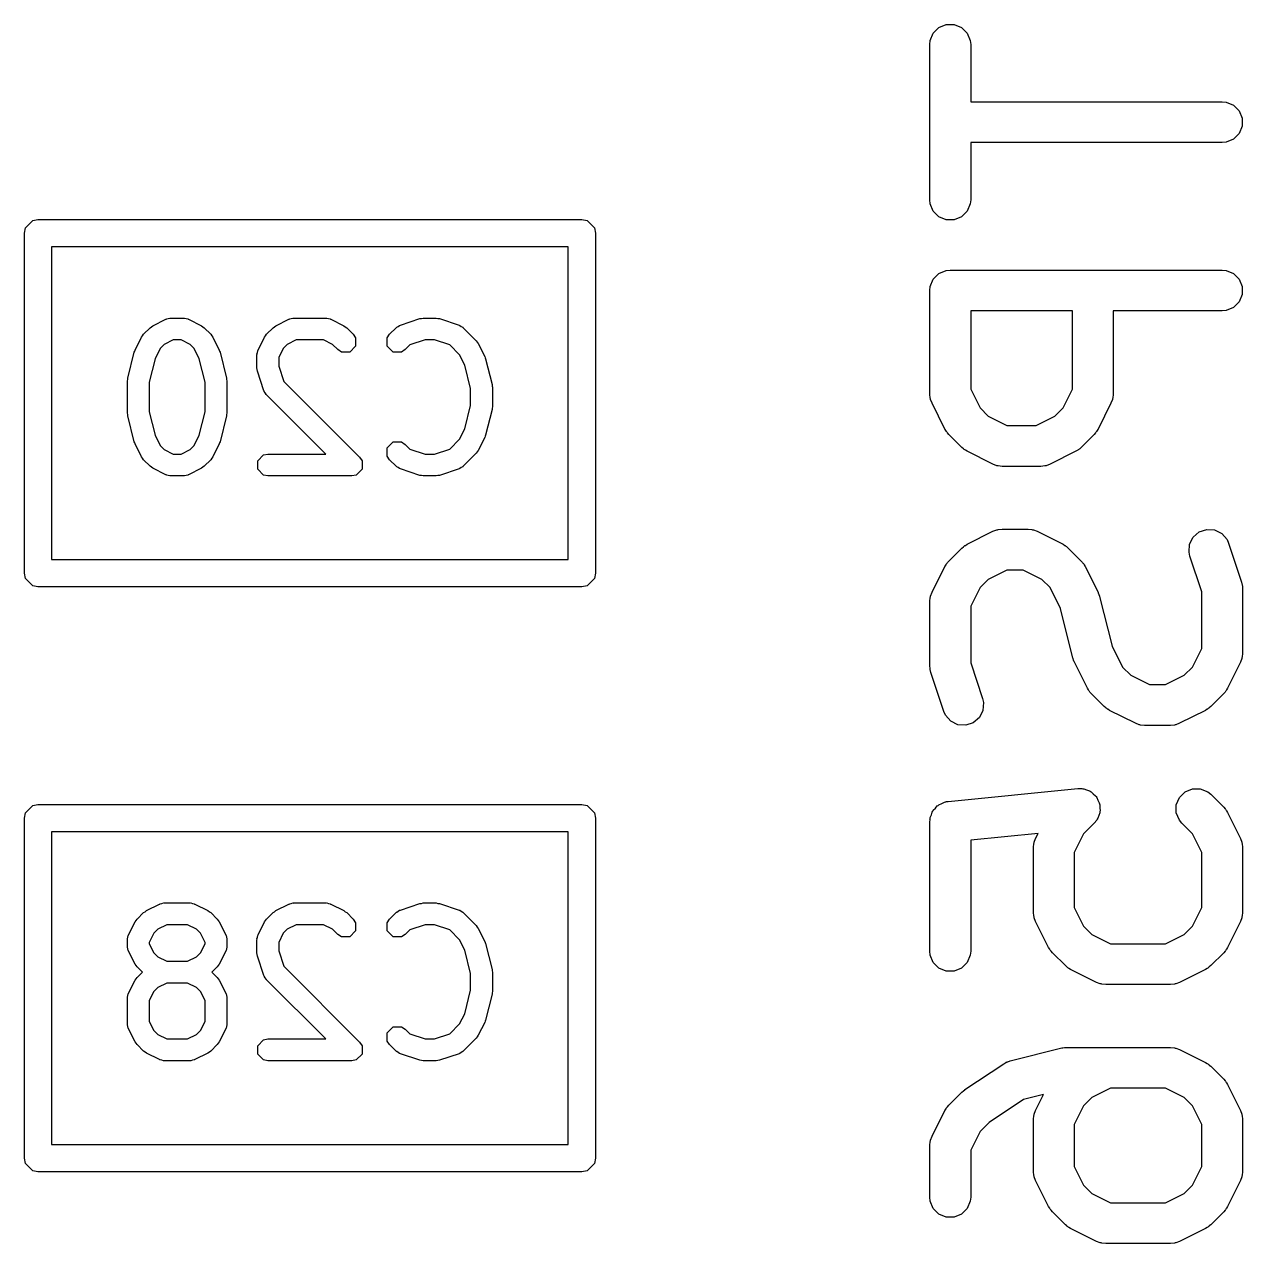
# Model space of a CAD drawing. Extents: x 2.01 to 5.6, y -4.28 to -1.65.
# Drawn here: x 2.1713 to 2.3476, y -3.6728 to -3.4964 of the extents above; entities that cross this region are included whole.
import ezdxf

# ---------------------------------------------------------------- set-up
doc = ezdxf.new("R2010")
doc.units = 0
doc.header["$MEASUREMENT"] = 0
doc.layers.add('BLACK', color=7, linetype='CONTINUOUS')

msp = doc.modelspace()

# ---------------------------------------------------------------- linework, layer by layer
at = {"layer": 'BLACK', "linetype": 'CONTINUOUS'}
for p, q in [((2.30285, -3.49761), (2.30367, -3.49679)), ((2.30367, -3.49679), (2.30473, -3.49635)), ((2.30473, -3.49635), (2.30588, -3.49635)), ((2.30588, -3.49635), (2.30695, -3.49679)), ((2.30695, -3.49679), (2.30776, -3.49761)), ((2.30236, -3.49925), (2.30241, -3.49867)), ((2.30241, -3.49867), (2.30285, -3.49761)), ((2.30776, -3.49761), (2.3082, -3.49867)), ((2.3082, -3.49867), (2.30826, -3.49925)), ((2.30236, -3.52175), (2.30236, -3.49925)), ((2.30826, -3.49925), (2.30826, -3.50755)), ((2.30826, -3.50755), (2.34468, -3.50755)), ((2.34468, -3.50755), (2.34525, -3.5076)), ((2.34525, -3.5076), (2.34632, -3.50804)), ((2.34632, -3.50804), (2.34713, -3.50886)), ((2.34713, -3.50886), (2.34757, -3.50992)), ((2.34757, -3.51107), (2.34713, -3.51214)), ((2.34757, -3.50992), (2.34757, -3.51107)), ((2.34632, -3.51295), (2.34525, -3.51339)), ((2.34713, -3.51214), (2.34632, -3.51295)), ((2.34468, -3.51345), (2.30826, -3.51345)), ((2.30826, -3.51345), (2.30826, -3.52175)), ((2.34525, -3.51339), (2.34468, -3.51345)), ((2.30241, -3.52232), (2.30236, -3.52175)), ((2.30826, -3.52175), (2.3082, -3.52232)), ((2.30285, -3.52339), (2.30241, -3.52232)), ((2.30367, -3.5242), (2.30285, -3.52339)), ((2.30776, -3.52339), (2.30695, -3.5242)), ((2.3082, -3.52232), (2.30776, -3.52339)), ((2.17141, -3.52582), (2.17248, -3.52476)), ((2.17248, -3.52476), (2.17323, -3.52461)), ((2.17323, -3.52461), (2.25197, -3.52461)), ((2.25197, -3.52461), (2.25272, -3.52476)), ((2.25272, -3.52476), (2.25379, -3.52582)), ((2.30473, -3.52464), (2.30367, -3.5242)), ((2.30588, -3.52464), (2.30473, -3.52464)), ((2.30695, -3.5242), (2.30588, -3.52464)), ((2.17126, -3.52657), (2.17141, -3.52582)), ((2.17126, -3.57579), (2.17126, -3.52657)), ((2.25379, -3.52582), (2.25394, -3.52657)), ((2.25394, -3.52657), (2.25394, -3.57579)), ((2.1752, -3.52854), (2.1752, -3.57382)), ((2.25, -3.52854), (2.1752, -3.52854)), ((2.25, -3.57382), (2.25, -3.52854)), ((2.30285, -3.53323), (2.30367, -3.53242)), ((2.30367, -3.53242), (2.30473, -3.53197)), ((2.30473, -3.53197), (2.30531, -3.53192)), ((2.30531, -3.53192), (2.34468, -3.53192)), ((2.34468, -3.53192), (2.34525, -3.53197)), ((2.34525, -3.53197), (2.34632, -3.53242)), ((2.34632, -3.53242), (2.34713, -3.53323)), ((2.30236, -3.53487), (2.30241, -3.53429)), ((2.30241, -3.53429), (2.30285, -3.53323)), ((2.34713, -3.53323), (2.34757, -3.53429)), ((2.34757, -3.53429), (2.34757, -3.53545)), ((2.30236, -3.54987), (2.30236, -3.53487)), ((2.34757, -3.53545), (2.34713, -3.53651)), ((2.32298, -3.53782), (2.30826, -3.53782)), ((2.30826, -3.53782), (2.30826, -3.54917)), ((2.32298, -3.54917), (2.32298, -3.53782)), ((2.34468, -3.53782), (2.32888, -3.53782)), ((2.32888, -3.53782), (2.32888, -3.54987)), ((2.34525, -3.53777), (2.34468, -3.53782)), ((2.34632, -3.53733), (2.34525, -3.53777)), ((2.34713, -3.53651), (2.34632, -3.53733)), ((2.18987, -3.53997), (2.19174, -3.53903)), ((2.19174, -3.53903), (2.19182, -3.53901)), ((2.19182, -3.53901), (2.19184, -3.53898)), ((2.19184, -3.53898), (2.19209, -3.53893)), ((2.19209, -3.53893), (2.19233, -3.53887)), ((2.19233, -3.53887), (2.19237, -3.53888)), ((2.19237, -3.53888), (2.19244, -3.53886)), ((2.19244, -3.53886), (2.19432, -3.53886)), ((2.19432, -3.53886), (2.1944, -3.53888)), ((2.1944, -3.53888), (2.19443, -3.53887)), ((2.19443, -3.53887), (2.19467, -3.53893)), ((2.19467, -3.53893), (2.19492, -3.53898)), ((2.19492, -3.53898), (2.19495, -3.53901)), ((2.19495, -3.53901), (2.19502, -3.53903)), ((2.19502, -3.53903), (2.1969, -3.53997)), ((2.20768, -3.53997), (2.20955, -3.53903)), ((2.20955, -3.53903), (2.20963, -3.53901)), ((2.20963, -3.53901), (2.20965, -3.53898)), ((2.20965, -3.53898), (2.2099, -3.53893)), ((2.2099, -3.53893), (2.21014, -3.53887)), ((2.21014, -3.53887), (2.21018, -3.53888)), ((2.21018, -3.53888), (2.21025, -3.53886)), ((2.21025, -3.53886), (2.21494, -3.53886)), ((2.21494, -3.53886), (2.21502, -3.53888)), ((2.21502, -3.53888), (2.21505, -3.53887)), ((2.21505, -3.53887), (2.2153, -3.53893)), ((2.2153, -3.53893), (2.21554, -3.53898)), ((2.21554, -3.53898), (2.21557, -3.53901)), ((2.21557, -3.53901), (2.21565, -3.53903)), ((2.21565, -3.53903), (2.21752, -3.53997)), ((2.22569, -3.53988), (2.2285, -3.53894)), ((2.2285, -3.53894), (2.22875, -3.53891)), ((2.22875, -3.53891), (2.229, -3.53886)), ((2.229, -3.53886), (2.23088, -3.53886)), ((2.23088, -3.53886), (2.23113, -3.53891)), ((2.23113, -3.53891), (2.23138, -3.53894)), ((2.23138, -3.53894), (2.23419, -3.53988)), ((2.18838, -3.54141), (2.18852, -3.5412)), ((2.18852, -3.5412), (2.18946, -3.54026)), ((2.18946, -3.54026), (2.18967, -3.54012)), ((2.18967, -3.54012), (2.18987, -3.53997)), ((2.1969, -3.53997), (2.1971, -3.54012)), ((2.1971, -3.54012), (2.19731, -3.54026)), ((2.19731, -3.54026), (2.19825, -3.5412)), ((2.19825, -3.5412), (2.19839, -3.54141)), ((2.20619, -3.54141), (2.20633, -3.5412)), ((2.20633, -3.5412), (2.20727, -3.54026)), ((2.20727, -3.54026), (2.20748, -3.54012)), ((2.20748, -3.54012), (2.20768, -3.53997)), ((2.21752, -3.53997), (2.21772, -3.54012)), ((2.21772, -3.54012), (2.21793, -3.54026)), ((2.21793, -3.54026), (2.21887, -3.5412)), ((2.21887, -3.5412), (2.21921, -3.54171)), ((2.2238, -3.54171), (2.22414, -3.5412)), ((2.22414, -3.5412), (2.22508, -3.54026)), ((2.22508, -3.54026), (2.22514, -3.54022)), ((2.22514, -3.54022), (2.22516, -3.54019)), ((2.22516, -3.54019), (2.22538, -3.54006)), ((2.22538, -3.54006), (2.22559, -3.53992)), ((2.22559, -3.53992), (2.22562, -3.53992)), ((2.22562, -3.53992), (2.22569, -3.53988)), ((2.23419, -3.53988), (2.23426, -3.53992)), ((2.23426, -3.53992), (2.23429, -3.53992)), ((2.23429, -3.53992), (2.2345, -3.54006)), ((2.2345, -3.54006), (2.23472, -3.54019)), ((2.23472, -3.54019), (2.23474, -3.54022)), ((2.23474, -3.54022), (2.2348, -3.54026)), ((2.2348, -3.54026), (2.23668, -3.54214)), ((2.18729, -3.54348), (2.18822, -3.54161)), ((2.18822, -3.54161), (2.18838, -3.54141)), ((2.1915, -3.54267), (2.19093, -3.54325)), ((2.19282, -3.54201), (2.1915, -3.54267)), ((2.19395, -3.54201), (2.19282, -3.54201)), ((2.19526, -3.54267), (2.19395, -3.54201)), ((2.19584, -3.54325), (2.19526, -3.54267)), ((2.19839, -3.54141), (2.19854, -3.54161)), ((2.19854, -3.54161), (2.19948, -3.54348)), ((2.2051, -3.54348), (2.20603, -3.54161)), ((2.20603, -3.54161), (2.20619, -3.54141)), ((2.20931, -3.54267), (2.20874, -3.54325)), ((2.21063, -3.54201), (2.20931, -3.54267)), ((2.21457, -3.54201), (2.21063, -3.54201)), ((2.21588, -3.54267), (2.21457, -3.54201)), ((2.21664, -3.54343), (2.21588, -3.54267)), ((2.21921, -3.54292), (2.21836, -3.54377)), ((2.21921, -3.54171), (2.21921, -3.54292)), ((2.2238, -3.54292), (2.2238, -3.54171)), ((2.22465, -3.54377), (2.2238, -3.54292)), ((2.22704, -3.54275), (2.22637, -3.54343)), ((2.22926, -3.54201), (2.22704, -3.54275)), ((2.23062, -3.54201), (2.22926, -3.54201)), ((2.23284, -3.54275), (2.23062, -3.54201)), ((2.23427, -3.54418), (2.23284, -3.54275)), ((2.23668, -3.54214), (2.23682, -3.54235)), ((2.23682, -3.54235), (2.23697, -3.54255)), ((2.23697, -3.54255), (2.23791, -3.54442)), ((2.18623, -3.54756), (2.18717, -3.54381)), ((2.18717, -3.54381), (2.18724, -3.54365)), ((2.18724, -3.54365), (2.18729, -3.54348)), ((2.19018, -3.54474), (2.18933, -3.54813)), ((2.19093, -3.54325), (2.19018, -3.54474)), ((2.19658, -3.54474), (2.19584, -3.54325)), ((2.19743, -3.54813), (2.19658, -3.54474)), ((2.19948, -3.54348), (2.19952, -3.54365)), ((2.19952, -3.54365), (2.1996, -3.54381)), ((2.1996, -3.54381), (2.20053, -3.54756)), ((2.20493, -3.54408), (2.205, -3.54383)), ((2.20495, -3.54411), (2.20493, -3.54408)), ((2.20493, -3.54419), (2.20495, -3.54411)), ((2.20493, -3.54606), (2.20493, -3.54419)), ((2.205, -3.54383), (2.20505, -3.54359)), ((2.20505, -3.54359), (2.20508, -3.54356)), ((2.20508, -3.54356), (2.2051, -3.54348)), ((2.20874, -3.54325), (2.20808, -3.54456)), ((2.20808, -3.54456), (2.20808, -3.54581)), ((2.21715, -3.54377), (2.21664, -3.54343)), ((2.21836, -3.54377), (2.21715, -3.54377)), ((2.22586, -3.54377), (2.22465, -3.54377)), ((2.22637, -3.54343), (2.22586, -3.54377)), ((2.23502, -3.54568), (2.23427, -3.54418)), ((2.23791, -3.54442), (2.23796, -3.54459)), ((2.23796, -3.54459), (2.23803, -3.54474)), ((2.23803, -3.54474), (2.23897, -3.54849)), ((2.20498, -3.54631), (2.20493, -3.54606)), ((2.20501, -3.54656), (2.20498, -3.54631)), ((2.20595, -3.54937), (2.20501, -3.54656)), ((2.20808, -3.54581), (2.20882, -3.54802)), ((2.23586, -3.54907), (2.23502, -3.54568)), ((2.18618, -3.54794), (2.18622, -3.54775)), ((2.18618, -3.55262), (2.18618, -3.54794)), ((2.18622, -3.54775), (2.18623, -3.54756)), ((2.18933, -3.54813), (2.18933, -3.55243)), ((2.19743, -3.55243), (2.19743, -3.54813)), ((2.20053, -3.54756), (2.20054, -3.54775)), ((2.20054, -3.54775), (2.20058, -3.54794)), ((2.20058, -3.54794), (2.20058, -3.55262)), ((2.20882, -3.54802), (2.2198, -3.55901)), ((2.20599, -3.54944), (2.20595, -3.54937)), ((2.20599, -3.54948), (2.20599, -3.54944)), ((2.20613, -3.54969), (2.20599, -3.54948)), ((2.20625, -3.54991), (2.20613, -3.54969)), ((2.20629, -3.54992), (2.20625, -3.54991)), ((2.20633, -3.54999), (2.20629, -3.54992)), ((2.21489, -3.55855), (2.20633, -3.54999)), ((2.23586, -3.55149), (2.23586, -3.54907)), ((2.23897, -3.54849), (2.23898, -3.54869)), ((2.23898, -3.54869), (2.23901, -3.54888)), ((2.23901, -3.54888), (2.23901, -3.55169)), ((2.30241, -3.55044), (2.30236, -3.54987)), ((2.30826, -3.54917), (2.30961, -3.55187)), ((2.32163, -3.55187), (2.32298, -3.54917)), ((2.32888, -3.54987), (2.32883, -3.55044)), ((2.23502, -3.55489), (2.23586, -3.55149)), ((2.23898, -3.55188), (2.23897, -3.55207)), ((2.23901, -3.55169), (2.23898, -3.55188)), ((2.30245, -3.55054), (2.30241, -3.55044)), ((2.30246, -3.55065), (2.30245, -3.55054)), ((2.30267, -3.55119), (2.30246, -3.55065)), ((2.30454, -3.55494), (2.30267, -3.55119)), ((2.30961, -3.55187), (2.31081, -3.55307)), ((2.32043, -3.55307), (2.32163, -3.55187)), ((2.32857, -3.55119), (2.3267, -3.55494)), ((2.32878, -3.55065), (2.32857, -3.55119)), ((2.32879, -3.55054), (2.32878, -3.55065)), ((2.32883, -3.55044), (2.32879, -3.55054)), ((2.18622, -3.55281), (2.18618, -3.55262)), ((2.18623, -3.55301), (2.18622, -3.55281)), ((2.18717, -3.55676), (2.18623, -3.55301)), ((2.18933, -3.55243), (2.19018, -3.55582)), ((2.19658, -3.55582), (2.19743, -3.55243)), ((2.20053, -3.55301), (2.1996, -3.55676)), ((2.20054, -3.55281), (2.20053, -3.55301)), ((2.20058, -3.55262), (2.20054, -3.55281)), ((2.23897, -3.55207), (2.23803, -3.55582)), ((2.31081, -3.55307), (2.3135, -3.55442)), ((2.31773, -3.55442), (2.32043, -3.55307)), ((2.23427, -3.55638), (2.23502, -3.55489)), ((2.3047, -3.55519), (2.30454, -3.55494)), ((2.30473, -3.55526), (2.3047, -3.55519)), ((2.30479, -3.55534), (2.30473, -3.55526)), ((2.30485, -3.55543), (2.30479, -3.55534)), ((2.30491, -3.55548), (2.30485, -3.55543)), ((2.30509, -3.55571), (2.30491, -3.55548)), ((2.3135, -3.55442), (2.31773, -3.55442)), ((2.32633, -3.55548), (2.32614, -3.55571)), ((2.32639, -3.55543), (2.32633, -3.55548)), ((2.32644, -3.55534), (2.32639, -3.55543)), ((2.32651, -3.55526), (2.32644, -3.55534)), ((2.32654, -3.55519), (2.32651, -3.55526)), ((2.3267, -3.55494), (2.32654, -3.55519)), ((2.18724, -3.55691), (2.18717, -3.55676)), ((2.18729, -3.55708), (2.18724, -3.55691)), ((2.18822, -3.55895), (2.18729, -3.55708)), ((2.19018, -3.55582), (2.19093, -3.55732)), ((2.19584, -3.55732), (2.19658, -3.55582)), ((2.19948, -3.55708), (2.19854, -3.55895)), ((2.19952, -3.55691), (2.19948, -3.55708)), ((2.1996, -3.55676), (2.19952, -3.55691)), ((2.2238, -3.55765), (2.22465, -3.55679)), ((2.22465, -3.55679), (2.22586, -3.55679)), ((2.22586, -3.55679), (2.22637, -3.55714)), ((2.22637, -3.55714), (2.22704, -3.55781)), ((2.23284, -3.55781), (2.23427, -3.55638)), ((2.23791, -3.55614), (2.23697, -3.55802)), ((2.23796, -3.55597), (2.23791, -3.55614)), ((2.23803, -3.55582), (2.23796, -3.55597)), ((2.30697, -3.55758), (2.30509, -3.55571)), ((2.32614, -3.55571), (2.32427, -3.55758)), ((2.18838, -3.55915), (2.18822, -3.55895)), ((2.19093, -3.55732), (2.1915, -3.55789)), ((2.1915, -3.55789), (2.19282, -3.55855)), ((2.19282, -3.55855), (2.19395, -3.55855)), ((2.19395, -3.55855), (2.19526, -3.55789)), ((2.19526, -3.55789), (2.19584, -3.55732)), ((2.19854, -3.55895), (2.19839, -3.55915)), ((2.20505, -3.55952), (2.2059, -3.55867)), ((2.2059, -3.55867), (2.20651, -3.55855)), ((2.20651, -3.55855), (2.21489, -3.55855)), ((2.2198, -3.55901), (2.22015, -3.55952)), ((2.2238, -3.55885), (2.2238, -3.55765)), ((2.22414, -3.55936), (2.2238, -3.55885)), ((2.22704, -3.55781), (2.22926, -3.55855)), ((2.22926, -3.55855), (2.23062, -3.55855)), ((2.23062, -3.55855), (2.23284, -3.55781)), ((2.23668, -3.55843), (2.2348, -3.5603)), ((2.23682, -3.55822), (2.23668, -3.55843)), ((2.23697, -3.55802), (2.23682, -3.55822)), ((2.3072, -3.55777), (2.30697, -3.55758)), ((2.30725, -3.55783), (2.3072, -3.55777)), ((2.30734, -3.55788), (2.30725, -3.55783)), ((2.30742, -3.55795), (2.30734, -3.55788)), ((2.30749, -3.55798), (2.30742, -3.55795)), ((2.30774, -3.55813), (2.30749, -3.55798)), ((2.31149, -3.56001), (2.30774, -3.55813)), ((2.3235, -3.55813), (2.31975, -3.56001)), ((2.32375, -3.55798), (2.3235, -3.55813)), ((2.32382, -3.55795), (2.32375, -3.55798)), ((2.3239, -3.55788), (2.32382, -3.55795)), ((2.32399, -3.55783), (2.3239, -3.55788)), ((2.32404, -3.55777), (2.32399, -3.55783)), ((2.32427, -3.55758), (2.32404, -3.55777)), ((2.18852, -3.55936), (2.18838, -3.55915)), ((2.18946, -3.5603), (2.18852, -3.55936)), ((2.18967, -3.56044), (2.18946, -3.5603)), ((2.18987, -3.5606), (2.18967, -3.56044)), ((2.19174, -3.56153), (2.18987, -3.5606)), ((2.1969, -3.5606), (2.19502, -3.56153)), ((2.1971, -3.56044), (2.1969, -3.5606)), ((2.19731, -3.5603), (2.1971, -3.56044)), ((2.19825, -3.55936), (2.19731, -3.5603)), ((2.19839, -3.55915), (2.19825, -3.55936)), ((2.20505, -3.56073), (2.20505, -3.55952)), ((2.2059, -3.56158), (2.20505, -3.56073)), ((2.22015, -3.56073), (2.21929, -3.56158)), ((2.22015, -3.55952), (2.22015, -3.56073)), ((2.22508, -3.5603), (2.22414, -3.55936)), ((2.22514, -3.56034), (2.22508, -3.5603)), ((2.22516, -3.56038), (2.22514, -3.56034)), ((2.22538, -3.5605), (2.22516, -3.56038)), ((2.22559, -3.56064), (2.22538, -3.5605)), ((2.22562, -3.56064), (2.22559, -3.56064)), ((2.22569, -3.56068), (2.22562, -3.56064)), ((2.2285, -3.56162), (2.22569, -3.56068)), ((2.23419, -3.56068), (2.23138, -3.56162)), ((2.23426, -3.56064), (2.23419, -3.56068)), ((2.23429, -3.56064), (2.23426, -3.56064)), ((2.2345, -3.5605), (2.23429, -3.56064)), ((2.23472, -3.56038), (2.2345, -3.5605)), ((2.23474, -3.56034), (2.23472, -3.56038)), ((2.2348, -3.5603), (2.23474, -3.56034)), ((2.31203, -3.56022), (2.31149, -3.56001)), ((2.31213, -3.56022), (2.31203, -3.56022)), ((2.31223, -3.56026), (2.31213, -3.56022)), ((2.31281, -3.56032), (2.31223, -3.56026)), ((2.31843, -3.56032), (2.31281, -3.56032)), ((2.31901, -3.56026), (2.31843, -3.56032)), ((2.31911, -3.56022), (2.31901, -3.56026)), ((2.31921, -3.56022), (2.31911, -3.56022)), ((2.31975, -3.56001), (2.31921, -3.56022)), ((2.19182, -3.56155), (2.19174, -3.56153)), ((2.19184, -3.56158), (2.19182, -3.56155)), ((2.19209, -3.56163), (2.19184, -3.56158)), ((2.19233, -3.56169), (2.19209, -3.56163)), ((2.19237, -3.56168), (2.19233, -3.56169)), ((2.19244, -3.5617), (2.19237, -3.56168)), ((2.19432, -3.5617), (2.19244, -3.5617)), ((2.1944, -3.56168), (2.19432, -3.5617)), ((2.19443, -3.56169), (2.1944, -3.56168)), ((2.19467, -3.56163), (2.19443, -3.56169)), ((2.19492, -3.56158), (2.19467, -3.56163)), ((2.19495, -3.56155), (2.19492, -3.56158)), ((2.19502, -3.56153), (2.19495, -3.56155)), ((2.20651, -3.5617), (2.2059, -3.56158)), ((2.21869, -3.5617), (2.20651, -3.5617)), ((2.21929, -3.56158), (2.21869, -3.5617)), ((2.21929, -3.56158), (2.21929, -3.56158)), ((2.22876, -3.56165), (2.2285, -3.56162)), ((2.229, -3.5617), (2.22876, -3.56165)), ((2.23088, -3.5617), (2.229, -3.5617)), ((2.23113, -3.56165), (2.23088, -3.5617)), ((2.23138, -3.56162), (2.23113, -3.56165)), ((2.31149, -3.56972), (2.31203, -3.56952)), ((2.31203, -3.56952), (2.31213, -3.56951)), ((2.31213, -3.56951), (2.31223, -3.56947)), ((2.31223, -3.56947), (2.31281, -3.56941)), ((2.31281, -3.56941), (2.31656, -3.56941)), ((2.31656, -3.56941), (2.31713, -3.56947)), ((2.31713, -3.56947), (2.31723, -3.56951)), ((2.31723, -3.56951), (2.31734, -3.56952)), ((2.31734, -3.56952), (2.31788, -3.56972)), ((2.34134, -3.5698), (2.34243, -3.56944)), ((2.34243, -3.56944), (2.34358, -3.56952)), ((2.34358, -3.56952), (2.34461, -3.57003)), ((2.30774, -3.5716), (2.31149, -3.56972)), ((2.31788, -3.56972), (2.32163, -3.5716)), ((2.33996, -3.57159), (2.34047, -3.57056)), ((2.34047, -3.57056), (2.34134, -3.5698)), ((2.34461, -3.57003), (2.34537, -3.5709)), ((2.34537, -3.5709), (2.3456, -3.57143)), ((2.30509, -3.57403), (2.30697, -3.57215)), ((2.30697, -3.57215), (2.3072, -3.57197)), ((2.3072, -3.57197), (2.30725, -3.57191)), ((2.30725, -3.57191), (2.30734, -3.57185)), ((2.30734, -3.57185), (2.30742, -3.57179)), ((2.30742, -3.57179), (2.30749, -3.57176)), ((2.30749, -3.57176), (2.30774, -3.5716)), ((2.32163, -3.5716), (2.32187, -3.57176)), ((2.32187, -3.57176), (2.32195, -3.57179)), ((2.32195, -3.57179), (2.32203, -3.57185)), ((2.32203, -3.57185), (2.32212, -3.57191)), ((2.32212, -3.57191), (2.32217, -3.57197)), ((2.32217, -3.57197), (2.32239, -3.57215)), ((2.32239, -3.57215), (2.32427, -3.57403)), ((2.33987, -3.57274), (2.33996, -3.57159)), ((2.34, -3.5733), (2.33987, -3.57274)), ((2.3456, -3.57143), (2.34748, -3.57706)), ((2.1752, -3.57382), (2.25, -3.57382)), ((2.30267, -3.57854), (2.30454, -3.57479)), ((2.30454, -3.57479), (2.3047, -3.57455)), ((2.3047, -3.57455), (2.30473, -3.57448)), ((2.30473, -3.57448), (2.30479, -3.57439)), ((2.30479, -3.57439), (2.30485, -3.57431)), ((2.30485, -3.57431), (2.30491, -3.57425)), ((2.30491, -3.57425), (2.30509, -3.57403)), ((2.32427, -3.57403), (2.32445, -3.57425)), ((2.32445, -3.57425), (2.32451, -3.57431)), ((2.32451, -3.57431), (2.32457, -3.57439)), ((2.32457, -3.57439), (2.32464, -3.57448)), ((2.32464, -3.57448), (2.32467, -3.57455)), ((2.32467, -3.57455), (2.32482, -3.57479)), ((2.32482, -3.57479), (2.3267, -3.57854)), ((2.34173, -3.57847), (2.34, -3.5733)), ((2.17141, -3.57654), (2.17126, -3.57579)), ((2.17248, -3.57761), (2.17141, -3.57654)), ((2.25379, -3.57654), (2.25272, -3.57761)), ((2.25394, -3.57579), (2.25379, -3.57654)), ((2.31081, -3.57667), (2.30961, -3.57786)), ((2.3135, -3.57532), (2.31081, -3.57667)), ((2.31586, -3.57532), (2.3135, -3.57532)), ((2.31856, -3.57667), (2.31586, -3.57532)), ((2.31975, -3.57786), (2.31856, -3.57667)), ((2.17323, -3.57776), (2.17248, -3.57761)), ((2.25197, -3.57776), (2.17323, -3.57776)), ((2.25272, -3.57761), (2.25197, -3.57776)), ((2.30961, -3.57786), (2.30826, -3.58056)), ((2.32127, -3.5809), (2.31975, -3.57786)), ((2.34748, -3.57706), (2.34754, -3.57734)), ((2.34754, -3.57734), (2.34757, -3.57741)), ((2.34757, -3.57741), (2.34758, -3.57752)), ((2.34758, -3.57752), (2.34761, -3.57762)), ((2.34761, -3.57762), (2.3476, -3.5777)), ((2.3476, -3.5777), (2.34763, -3.57799)), ((2.34763, -3.57799), (2.34763, -3.58736)), ((2.30236, -3.57986), (2.30241, -3.57929)), ((2.30236, -3.58924), (2.30236, -3.57986)), ((2.30241, -3.57929), (2.30245, -3.57919)), ((2.30245, -3.57919), (2.30246, -3.57909)), ((2.30246, -3.57909), (2.30267, -3.57854)), ((2.3267, -3.57854), (2.32671, -3.57859)), ((2.32671, -3.57859), (2.32673, -3.5786)), ((2.32673, -3.5786), (2.32681, -3.57885)), ((2.32681, -3.57885), (2.3269, -3.57909)), ((2.3269, -3.57909), (2.3269, -3.57911)), ((2.3269, -3.57911), (2.32692, -3.57915)), ((2.32692, -3.57915), (2.32872, -3.58633)), ((2.34173, -3.58667), (2.34173, -3.57847)), ((2.30826, -3.58056), (2.30826, -3.58876)), ((2.32307, -3.58808), (2.32127, -3.5809)), ((2.32872, -3.58633), (2.33023, -3.58936)), ((2.34038, -3.58936), (2.34173, -3.58667)), ((2.30826, -3.58876), (2.30998, -3.59393)), ((2.32308, -3.58812), (2.32307, -3.58808)), ((2.32308, -3.58814), (2.32308, -3.58812)), ((2.32317, -3.58838), (2.32308, -3.58814)), ((2.32326, -3.58863), (2.32317, -3.58838)), ((2.32327, -3.58864), (2.32326, -3.58863)), ((2.32329, -3.58868), (2.32327, -3.58864)), ((2.32516, -3.59243), (2.32329, -3.58868)), ((2.34732, -3.58868), (2.34544, -3.59243)), ((2.34753, -3.58814), (2.34732, -3.58868)), ((2.34757, -3.58794), (2.34753, -3.58804)), ((2.34753, -3.58804), (2.34753, -3.58814)), ((2.34763, -3.58736), (2.34757, -3.58794)), ((2.30238, -3.58953), (2.30236, -3.58924)), ((2.30238, -3.58961), (2.30238, -3.58953)), ((2.3024, -3.58971), (2.30238, -3.58961)), ((2.30241, -3.58981), (2.3024, -3.58971)), ((2.30244, -3.58989), (2.30241, -3.58981)), ((2.30251, -3.59017), (2.30244, -3.58989)), ((2.30438, -3.5958), (2.30251, -3.59017)), ((2.33023, -3.58936), (2.33143, -3.59056)), ((2.33143, -3.59056), (2.33413, -3.59191)), ((2.33648, -3.59191), (2.33918, -3.59056)), ((2.33918, -3.59056), (2.34038, -3.58936)), ((2.32532, -3.59268), (2.32516, -3.59243)), ((2.33413, -3.59191), (2.33648, -3.59191)), ((2.34544, -3.59243), (2.34529, -3.59268)), ((2.30998, -3.59393), (2.31011, -3.59449)), ((2.32535, -3.59275), (2.32532, -3.59268)), ((2.32542, -3.59284), (2.32535, -3.59275)), ((2.32547, -3.59292), (2.32542, -3.59284)), ((2.32553, -3.59298), (2.32547, -3.59292)), ((2.32572, -3.5932), (2.32553, -3.59298)), ((2.32759, -3.59508), (2.32572, -3.5932)), ((2.34489, -3.5932), (2.34302, -3.59508)), ((2.34508, -3.59298), (2.34489, -3.5932)), ((2.34514, -3.59292), (2.34508, -3.59298)), ((2.34519, -3.59284), (2.34514, -3.59292)), ((2.34526, -3.59275), (2.34519, -3.59284)), ((2.34529, -3.59268), (2.34526, -3.59275)), ((2.30462, -3.59633), (2.30438, -3.5958)), ((2.31003, -3.59564), (2.30952, -3.59667)), ((2.31011, -3.59449), (2.31003, -3.59564)), ((2.32782, -3.59526), (2.32759, -3.59508)), ((2.32787, -3.59532), (2.32782, -3.59526)), ((2.32796, -3.59538), (2.32787, -3.59532)), ((2.32804, -3.59544), (2.32796, -3.59538)), ((2.32811, -3.59547), (2.32804, -3.59544)), ((2.32836, -3.59563), (2.32811, -3.59547)), ((2.33211, -3.5975), (2.32836, -3.59563)), ((2.34225, -3.59563), (2.3385, -3.5975)), ((2.3425, -3.59547), (2.34225, -3.59563)), ((2.34257, -3.59544), (2.3425, -3.59547)), ((2.34265, -3.59538), (2.34257, -3.59544)), ((2.34274, -3.59532), (2.34265, -3.59538)), ((2.34279, -3.59526), (2.34274, -3.59532)), ((2.34302, -3.59508), (2.34279, -3.59526)), ((2.30537, -3.5972), (2.30462, -3.59633)), ((2.3064, -3.59771), (2.30537, -3.5972)), ((2.30755, -3.59779), (2.3064, -3.59771)), ((2.30864, -3.59743), (2.30755, -3.59779)), ((2.30952, -3.59667), (2.30864, -3.59743)), ((2.33265, -3.59771), (2.33211, -3.5975)), ((2.33276, -3.59772), (2.33265, -3.59771)), ((2.33285, -3.59776), (2.33276, -3.59772)), ((2.33343, -3.59782), (2.33285, -3.59776)), ((2.33718, -3.59782), (2.33343, -3.59782)), ((2.33775, -3.59776), (2.33718, -3.59782)), ((2.33785, -3.59772), (2.33775, -3.59776)), ((2.33796, -3.59771), (2.33785, -3.59772)), ((2.3385, -3.5975), (2.33796, -3.59771)), ((2.30501, -3.6088), (2.32376, -3.60692)), ((2.32376, -3.60692), (2.32434, -3.60692)), ((2.32434, -3.60692), (2.32448, -3.60697)), ((2.32448, -3.60697), (2.32463, -3.60697)), ((2.32463, -3.60697), (2.32503, -3.60713)), ((2.32503, -3.60713), (2.32544, -3.60726)), ((2.32544, -3.60726), (2.32556, -3.60735)), ((2.32556, -3.60735), (2.3257, -3.60741)), ((2.3257, -3.60741), (2.326, -3.60771)), ((2.326, -3.60771), (2.32634, -3.60798)), ((2.32634, -3.60798), (2.32641, -3.60812)), ((2.32641, -3.60812), (2.32651, -3.60822)), ((2.32651, -3.60822), (2.32668, -3.60862)), ((2.33803, -3.60929), (2.33847, -3.60822)), ((2.33847, -3.60822), (2.33929, -3.60741)), ((2.33929, -3.60741), (2.34035, -3.60697)), ((2.34035, -3.60697), (2.3415, -3.60697)), ((2.3415, -3.60697), (2.34257, -3.60741)), ((2.34257, -3.60741), (2.34302, -3.60777)), ((2.34302, -3.60777), (2.34489, -3.60965)), ((2.17141, -3.61047), (2.17248, -3.6094)), ((2.17248, -3.6094), (2.17323, -3.60925)), ((2.17323, -3.60925), (2.25197, -3.60925)), ((2.25197, -3.60925), (2.25272, -3.6094)), ((2.25272, -3.6094), (2.25379, -3.61047)), ((2.3028, -3.61023), (2.30285, -3.6101)), ((2.30285, -3.6101), (2.30316, -3.60979)), ((2.30316, -3.60979), (2.30343, -3.60946)), ((2.30343, -3.60946), (2.30356, -3.60939)), ((2.30356, -3.60939), (2.30367, -3.60928)), ((2.30367, -3.60928), (2.30407, -3.60912)), ((2.30407, -3.60912), (2.30445, -3.60891)), ((2.30445, -3.60891), (2.30466, -3.60887)), ((2.30466, -3.60887), (2.30473, -3.60884)), ((2.30473, -3.60884), (2.3048, -3.60884)), ((2.3048, -3.60884), (2.30501, -3.6088)), ((2.32668, -3.60862), (2.32688, -3.609)), ((2.32688, -3.609), (2.32689, -3.60915)), ((2.32689, -3.60915), (2.32695, -3.60929)), ((2.32695, -3.60929), (2.32695, -3.60972)), ((2.32695, -3.60972), (2.32699, -3.61015)), ((2.32699, -3.61015), (2.32695, -3.61029)), ((2.33803, -3.61044), (2.33803, -3.60929)), ((2.34489, -3.60965), (2.34508, -3.60987)), ((2.34508, -3.60987), (2.34514, -3.60993)), ((2.34514, -3.60993), (2.34519, -3.61001)), ((2.34519, -3.61001), (2.34526, -3.6101)), ((2.34526, -3.6101), (2.34529, -3.61017)), ((2.34529, -3.61017), (2.34544, -3.61042)), ((2.17126, -3.61122), (2.17141, -3.61047)), ((2.17126, -3.66043), (2.17126, -3.61122)), ((2.25379, -3.61047), (2.25394, -3.61122)), ((2.25394, -3.61122), (2.25394, -3.66043)), ((2.30236, -3.61174), (2.30238, -3.61152)), ((2.30236, -3.63048), (2.30236, -3.61174)), ((2.30237, -3.61145), (2.30239, -3.61138)), ((2.30238, -3.61152), (2.30237, -3.61145)), ((2.30239, -3.61138), (2.30241, -3.61116)), ((2.30241, -3.61116), (2.30258, -3.61076)), ((2.30258, -3.61076), (2.3027, -3.61035)), ((2.3027, -3.61035), (2.3028, -3.61023)), ((2.32614, -3.61195), (2.32461, -3.61349)), ((2.32651, -3.6115), (2.32614, -3.61195)), ((2.32657, -3.61136), (2.32651, -3.6115)), ((2.32666, -3.61125), (2.32657, -3.61136)), ((2.32679, -3.61084), (2.32666, -3.61125)), ((2.32695, -3.61044), (2.32679, -3.61084)), ((2.32695, -3.61029), (2.32695, -3.61044)), ((2.33847, -3.6115), (2.33803, -3.61044)), ((2.33884, -3.61195), (2.33847, -3.6115)), ((2.34038, -3.61349), (2.33884, -3.61195)), ((2.34544, -3.61042), (2.34732, -3.61417)), ((2.1752, -3.61319), (2.1752, -3.65846)), ((2.25, -3.61319), (2.1752, -3.61319)), ((2.25, -3.65846), (2.25, -3.61319)), ((2.31803, -3.61343), (2.30826, -3.61441)), ((2.31766, -3.61417), (2.31803, -3.61343)), ((2.32461, -3.61349), (2.32326, -3.61618)), ((2.34173, -3.61618), (2.34038, -3.61349)), ((2.30826, -3.61441), (2.30826, -3.63048)), ((2.31735, -3.61549), (2.31741, -3.61491)), ((2.31735, -3.62486), (2.31735, -3.61549)), ((2.31741, -3.61491), (2.31745, -3.61481)), ((2.31745, -3.61481), (2.31746, -3.61471)), ((2.31746, -3.61471), (2.31766, -3.61417)), ((2.34732, -3.61417), (2.34753, -3.61471)), ((2.34753, -3.61471), (2.34753, -3.61481)), ((2.34753, -3.61481), (2.34757, -3.61491)), ((2.34757, -3.61491), (2.34763, -3.61549)), ((2.34763, -3.61549), (2.34763, -3.62486)), ((2.32326, -3.61618), (2.32326, -3.62416)), ((2.34173, -3.62416), (2.34173, -3.61618)), ((2.18893, -3.62461), (2.1908, -3.62368)), ((2.1908, -3.62368), (2.19088, -3.62366)), ((2.19088, -3.62366), (2.1909, -3.62363)), ((2.1909, -3.62363), (2.19115, -3.62358)), ((2.19115, -3.62358), (2.1914, -3.62351)), ((2.1914, -3.62351), (2.19143, -3.62353)), ((2.19143, -3.62353), (2.19151, -3.62351)), ((2.19151, -3.62351), (2.19526, -3.62351)), ((2.19526, -3.62351), (2.19533, -3.62353)), ((2.19533, -3.62353), (2.19537, -3.62351)), ((2.19537, -3.62351), (2.19561, -3.62358)), ((2.19561, -3.62358), (2.19586, -3.62363)), ((2.19586, -3.62363), (2.19588, -3.62366)), ((2.19588, -3.62366), (2.19596, -3.62368)), ((2.19596, -3.62368), (2.19784, -3.62461)), ((2.20768, -3.62461), (2.20955, -3.62368)), ((2.20955, -3.62368), (2.20963, -3.62366)), ((2.20963, -3.62366), (2.20965, -3.62363)), ((2.20965, -3.62363), (2.2099, -3.62358)), ((2.2099, -3.62358), (2.21014, -3.62351)), ((2.21014, -3.62351), (2.21018, -3.62353)), ((2.21018, -3.62353), (2.21025, -3.62351)), ((2.21025, -3.62351), (2.21494, -3.62351)), ((2.21494, -3.62351), (2.21502, -3.62353)), ((2.21502, -3.62353), (2.21505, -3.62351)), ((2.21505, -3.62351), (2.2153, -3.62358)), ((2.2153, -3.62358), (2.21554, -3.62363)), ((2.21554, -3.62363), (2.21557, -3.62366)), ((2.21557, -3.62366), (2.21565, -3.62368)), ((2.21565, -3.62368), (2.21752, -3.62461)), ((2.22569, -3.62453), (2.2285, -3.62359)), ((2.2285, -3.62359), (2.22875, -3.62356)), ((2.22875, -3.62356), (2.229, -3.62351)), ((2.229, -3.62351), (2.23088, -3.62351)), ((2.23088, -3.62351), (2.23113, -3.62356)), ((2.23113, -3.62356), (2.23138, -3.62359)), ((2.23138, -3.62359), (2.23419, -3.62453)), ((2.32326, -3.62416), (2.32461, -3.62686)), ((2.34038, -3.62686), (2.34173, -3.62416)), ((2.18729, -3.62626), (2.18744, -3.62606)), ((2.18744, -3.62606), (2.18758, -3.62585)), ((2.18758, -3.62585), (2.18852, -3.62491)), ((2.18852, -3.62491), (2.18873, -3.62477)), ((2.18873, -3.62477), (2.18893, -3.62461)), ((2.19784, -3.62461), (2.19804, -3.62477)), ((2.19804, -3.62477), (2.19825, -3.62491)), ((2.19825, -3.62491), (2.19918, -3.62585)), ((2.19918, -3.62585), (2.19932, -3.62606)), ((2.19932, -3.62606), (2.19948, -3.62626)), ((2.20603, -3.62626), (2.20619, -3.62606)), ((2.20619, -3.62606), (2.20633, -3.62585)), ((2.20633, -3.62585), (2.20727, -3.62491)), ((2.20727, -3.62491), (2.20748, -3.62477)), ((2.20748, -3.62477), (2.20768, -3.62461)), ((2.21752, -3.62461), (2.21772, -3.62477)), ((2.21772, -3.62477), (2.21793, -3.62491)), ((2.21793, -3.62491), (2.21887, -3.62585)), ((2.21887, -3.62585), (2.21921, -3.62636)), ((2.2238, -3.62636), (2.22414, -3.62585)), ((2.22414, -3.62585), (2.22508, -3.62491)), ((2.22508, -3.62491), (2.22514, -3.62486)), ((2.22514, -3.62486), (2.22516, -3.62483)), ((2.22516, -3.62483), (2.22538, -3.62471)), ((2.22538, -3.62471), (2.22559, -3.62457)), ((2.22559, -3.62457), (2.22562, -3.62457)), ((2.22562, -3.62457), (2.22569, -3.62453)), ((2.23419, -3.62453), (2.23426, -3.62457)), ((2.23426, -3.62457), (2.23429, -3.62457)), ((2.23429, -3.62457), (2.2345, -3.62471)), ((2.2345, -3.62471), (2.23472, -3.62483)), ((2.23472, -3.62483), (2.23474, -3.62486)), ((2.23474, -3.62486), (2.2348, -3.62491)), ((2.2348, -3.62491), (2.23668, -3.62678)), ((2.31741, -3.62544), (2.31735, -3.62486)), ((2.31745, -3.62553), (2.31741, -3.62544)), ((2.31746, -3.62564), (2.31745, -3.62553)), ((2.31766, -3.62618), (2.31746, -3.62564)), ((2.34753, -3.62564), (2.34732, -3.62618)), ((2.34757, -3.62544), (2.34753, -3.62553)), ((2.34753, -3.62553), (2.34753, -3.62564)), ((2.34763, -3.62486), (2.34757, -3.62544)), ((2.18635, -3.62813), (2.18729, -3.62626)), ((2.19057, -3.62732), (2.18999, -3.62789)), ((2.19188, -3.62666), (2.19057, -3.62732)), ((2.19489, -3.62666), (2.19188, -3.62666)), ((2.1962, -3.62732), (2.19489, -3.62666)), ((2.19677, -3.62789), (2.1962, -3.62732)), ((2.19948, -3.62626), (2.20041, -3.62813)), ((2.2051, -3.62813), (2.20603, -3.62626)), ((2.20931, -3.62732), (2.20874, -3.62789)), ((2.21063, -3.62666), (2.20931, -3.62732)), ((2.21457, -3.62666), (2.21063, -3.62666)), ((2.21588, -3.62732), (2.21457, -3.62666)), ((2.21664, -3.62807), (2.21588, -3.62732)), ((2.21921, -3.62756), (2.21836, -3.62841)), ((2.21921, -3.62636), (2.21921, -3.62756)), ((2.2238, -3.62756), (2.2238, -3.62636)), ((2.22465, -3.62841), (2.2238, -3.62756)), ((2.22704, -3.6274), (2.22637, -3.62807)), ((2.22926, -3.62666), (2.22704, -3.6274)), ((2.23062, -3.62666), (2.22926, -3.62666)), ((2.23284, -3.6274), (2.23062, -3.62666)), ((2.23427, -3.62883), (2.23284, -3.6274)), ((2.23668, -3.62678), (2.23682, -3.62699)), ((2.23682, -3.62699), (2.23697, -3.62719)), ((2.23697, -3.62719), (2.23791, -3.62907)), ((2.31954, -3.62993), (2.31766, -3.62618)), ((2.32461, -3.62686), (2.3258, -3.62806)), ((2.33918, -3.62806), (2.34038, -3.62686)), ((2.34732, -3.62618), (2.34544, -3.62993)), ((2.18618, -3.62883), (2.1862, -3.62876)), ((2.18618, -3.62977), (2.18618, -3.62883)), ((2.18619, -3.62872), (2.18625, -3.62848)), ((2.1862, -3.62876), (2.18619, -3.62872)), ((2.18625, -3.62848), (2.1863, -3.62823)), ((2.1863, -3.62823), (2.18633, -3.62821)), ((2.18633, -3.62821), (2.18635, -3.62813)), ((2.18999, -3.62789), (2.18933, -3.62921)), ((2.18933, -3.62921), (2.18933, -3.6294)), ((2.18933, -3.6294), (2.18999, -3.63071)), ((2.19743, -3.62921), (2.19677, -3.62789)), ((2.19677, -3.63071), (2.19743, -3.6294)), ((2.19743, -3.6294), (2.19743, -3.62921)), ((2.20041, -3.62813), (2.20044, -3.62821)), ((2.20044, -3.62821), (2.20046, -3.62823)), ((2.20046, -3.62823), (2.20051, -3.62848)), ((2.20051, -3.62848), (2.20058, -3.62872)), ((2.20058, -3.62872), (2.20057, -3.62876)), ((2.20057, -3.62876), (2.20058, -3.62883)), ((2.20058, -3.62883), (2.20058, -3.62977)), ((2.20493, -3.62872), (2.205, -3.62848)), ((2.20495, -3.62876), (2.20493, -3.62872)), ((2.20493, -3.62883), (2.20495, -3.62876)), ((2.20493, -3.63071), (2.20493, -3.62883)), ((2.205, -3.62848), (2.20505, -3.62823)), ((2.20505, -3.62823), (2.20508, -3.62821)), ((2.20508, -3.62821), (2.2051, -3.62813)), ((2.20874, -3.62789), (2.20808, -3.62921)), ((2.20808, -3.62921), (2.20808, -3.63045)), ((2.21715, -3.62841), (2.21664, -3.62807)), ((2.21836, -3.62841), (2.21715, -3.62841)), ((2.22586, -3.62841), (2.22465, -3.62841)), ((2.22637, -3.62807), (2.22586, -3.62841)), ((2.23502, -3.63032), (2.23427, -3.62883)), ((2.23791, -3.62907), (2.23796, -3.62923)), ((2.23796, -3.62923), (2.23803, -3.62939)), ((2.23803, -3.62939), (2.23897, -3.63314)), ((2.3258, -3.62806), (2.3285, -3.62941)), ((2.3285, -3.62941), (2.33648, -3.62941)), ((2.33648, -3.62941), (2.33918, -3.62806)), ((2.1862, -3.62985), (2.18618, -3.62977)), ((2.18619, -3.62988), (2.1862, -3.62985)), ((2.18625, -3.63013), (2.18619, -3.62988)), ((2.1863, -3.63037), (2.18625, -3.63013)), ((2.18633, -3.6304), (2.1863, -3.63037)), ((2.18635, -3.63048), (2.18633, -3.6304)), ((2.18729, -3.63235), (2.18635, -3.63048)), ((2.18999, -3.63071), (2.19057, -3.63129)), ((2.19057, -3.63129), (2.19188, -3.63195)), ((2.19489, -3.63195), (2.1962, -3.63129)), ((2.1962, -3.63129), (2.19677, -3.63071)), ((2.20041, -3.63048), (2.19948, -3.63235)), ((2.20044, -3.6304), (2.20041, -3.63048)), ((2.20046, -3.63037), (2.20044, -3.6304)), ((2.20051, -3.63013), (2.20046, -3.63037)), ((2.20058, -3.62988), (2.20051, -3.63013)), ((2.20058, -3.62977), (2.20057, -3.62985)), ((2.20057, -3.62985), (2.20058, -3.62988)), ((2.20498, -3.63096), (2.20493, -3.63071)), ((2.20501, -3.63121), (2.20498, -3.63096)), ((2.20595, -3.63402), (2.20501, -3.63121)), ((2.20808, -3.63045), (2.20882, -3.63267)), ((2.23586, -3.63371), (2.23502, -3.63032)), ((2.30241, -3.63106), (2.30236, -3.63048)), ((2.30285, -3.63212), (2.30241, -3.63106)), ((2.3082, -3.63106), (2.30776, -3.63212)), ((2.30826, -3.63048), (2.3082, -3.63106)), ((2.3197, -3.63018), (2.31954, -3.62993)), ((2.31973, -3.63025), (2.3197, -3.63018)), ((2.31979, -3.63033), (2.31973, -3.63025)), ((2.31985, -3.63042), (2.31979, -3.63033)), ((2.31991, -3.63047), (2.31985, -3.63042)), ((2.32009, -3.6307), (2.31991, -3.63047)), ((2.32197, -3.63257), (2.32009, -3.6307)), ((2.34489, -3.6307), (2.34302, -3.63257)), ((2.34508, -3.63047), (2.34489, -3.6307)), ((2.34514, -3.63042), (2.34508, -3.63047)), ((2.34519, -3.63033), (2.34514, -3.63042)), ((2.34526, -3.63025), (2.34519, -3.63033)), ((2.34529, -3.63018), (2.34526, -3.63025)), ((2.34544, -3.62993), (2.34529, -3.63018)), ((2.18744, -3.63255), (2.18729, -3.63235)), ((2.18758, -3.63276), (2.18744, -3.63255)), ((2.18834, -3.63352), (2.18758, -3.63276)), ((2.19188, -3.63195), (2.19489, -3.63195)), ((2.19918, -3.63276), (2.19842, -3.63352)), ((2.19932, -3.63255), (2.19918, -3.63276)), ((2.19948, -3.63235), (2.19932, -3.63255)), ((2.20882, -3.63267), (2.2198, -3.64366)), ((2.23897, -3.63314), (2.23898, -3.63333)), ((2.30367, -3.63294), (2.30285, -3.63212)), ((2.30473, -3.63338), (2.30367, -3.63294)), ((2.30695, -3.63294), (2.30588, -3.63338)), ((2.30776, -3.63212), (2.30695, -3.63294)), ((2.32219, -3.63276), (2.32197, -3.63257)), ((2.32225, -3.63282), (2.32219, -3.63276)), ((2.32233, -3.63287), (2.32225, -3.63282)), ((2.32241, -3.63294), (2.32233, -3.63287)), ((2.32249, -3.63297), (2.32241, -3.63294)), ((2.32273, -3.63312), (2.32249, -3.63297)), ((2.32648, -3.635), (2.32273, -3.63312)), ((2.34225, -3.63312), (2.3385, -3.635)), ((2.3425, -3.63297), (2.34225, -3.63312)), ((2.34257, -3.63294), (2.3425, -3.63297)), ((2.34265, -3.63287), (2.34257, -3.63294)), ((2.34274, -3.63282), (2.34265, -3.63287)), ((2.34279, -3.63276), (2.34274, -3.63282)), ((2.34302, -3.63257), (2.34279, -3.63276)), ((2.18635, -3.63657), (2.18729, -3.63469)), ((2.18729, -3.63469), (2.18744, -3.63449)), ((2.18744, -3.63449), (2.18758, -3.63428)), ((2.18758, -3.63428), (2.18834, -3.63352)), ((2.19842, -3.63352), (2.19918, -3.63428)), ((2.19918, -3.63428), (2.19932, -3.63449)), ((2.19932, -3.63449), (2.19948, -3.63469)), ((2.19948, -3.63469), (2.20041, -3.63657)), ((2.20599, -3.63409), (2.20595, -3.63402)), ((2.20599, -3.63412), (2.20599, -3.63409)), ((2.20613, -3.63433), (2.20599, -3.63412)), ((2.20625, -3.63455), (2.20613, -3.63433)), ((2.20629, -3.63457), (2.20625, -3.63455)), ((2.20633, -3.63463), (2.20629, -3.63457)), ((2.21489, -3.64319), (2.20633, -3.63463)), ((2.23586, -3.63614), (2.23586, -3.63371)), ((2.23898, -3.63333), (2.23901, -3.63352)), ((2.23901, -3.63352), (2.23901, -3.63633)), ((2.30588, -3.63338), (2.30473, -3.63338)), ((2.18625, -3.63692), (2.1863, -3.63667)), ((2.1863, -3.63667), (2.18633, -3.63664)), ((2.18633, -3.63664), (2.18635, -3.63657)), ((2.18999, -3.63633), (2.18933, -3.63764)), ((2.19057, -3.63575), (2.18999, -3.63633)), ((2.19188, -3.6351), (2.19057, -3.63575)), ((2.19489, -3.6351), (2.19188, -3.6351)), ((2.1962, -3.63575), (2.19489, -3.6351)), ((2.19677, -3.63633), (2.1962, -3.63575)), ((2.19743, -3.63764), (2.19677, -3.63633)), ((2.20041, -3.63657), (2.20044, -3.63664)), ((2.20044, -3.63664), (2.20046, -3.63667)), ((2.20046, -3.63667), (2.20051, -3.63692)), ((2.23502, -3.63953), (2.23586, -3.63614)), ((2.23898, -3.63652), (2.23897, -3.63672)), ((2.23901, -3.63633), (2.23898, -3.63652)), ((2.32703, -3.63521), (2.32648, -3.635)), ((2.32713, -3.63521), (2.32703, -3.63521)), ((2.32723, -3.63525), (2.32713, -3.63521)), ((2.32781, -3.63531), (2.32723, -3.63525)), ((2.33718, -3.63531), (2.32781, -3.63531)), ((2.33775, -3.63525), (2.33718, -3.63531)), ((2.33785, -3.63521), (2.33775, -3.63525)), ((2.33796, -3.63521), (2.33785, -3.63521)), ((2.3385, -3.635), (2.33796, -3.63521)), ((2.18618, -3.63727), (2.1862, -3.63719)), ((2.18618, -3.64102), (2.18618, -3.63727)), ((2.18619, -3.63716), (2.18625, -3.63692)), ((2.1862, -3.63719), (2.18619, -3.63716)), ((2.18933, -3.63764), (2.18933, -3.64065)), ((2.19743, -3.64065), (2.19743, -3.63764)), ((2.20051, -3.63692), (2.20058, -3.63716)), ((2.20058, -3.63716), (2.20057, -3.63719)), ((2.20057, -3.63719), (2.20058, -3.63727)), ((2.20058, -3.63727), (2.20058, -3.64102)), ((2.23897, -3.63672), (2.23803, -3.64046)), ((2.23427, -3.64102), (2.23502, -3.63953)), ((2.1862, -3.6411), (2.18618, -3.64102)), ((2.18619, -3.64113), (2.1862, -3.6411)), ((2.18625, -3.64138), (2.18619, -3.64113)), ((2.1863, -3.64162), (2.18625, -3.64138)), ((2.18633, -3.64165), (2.1863, -3.64162)), ((2.18635, -3.64172), (2.18633, -3.64165)), ((2.18729, -3.6436), (2.18635, -3.64172)), ((2.18933, -3.64065), (2.18999, -3.64196)), ((2.18999, -3.64196), (2.19057, -3.64254)), ((2.1962, -3.64254), (2.19677, -3.64196)), ((2.19677, -3.64196), (2.19743, -3.64065)), ((2.20041, -3.64172), (2.19948, -3.6436)), ((2.20044, -3.64165), (2.20041, -3.64172)), ((2.20046, -3.64162), (2.20044, -3.64165)), ((2.20051, -3.64138), (2.20046, -3.64162)), ((2.20058, -3.64113), (2.20051, -3.64138)), ((2.20058, -3.64102), (2.20057, -3.6411)), ((2.20057, -3.6411), (2.20058, -3.64113)), ((2.2238, -3.64229), (2.22465, -3.64144)), ((2.22465, -3.64144), (2.22586, -3.64144)), ((2.22586, -3.64144), (2.22637, -3.64178)), ((2.22637, -3.64178), (2.22704, -3.64246)), ((2.23284, -3.64246), (2.23427, -3.64102)), ((2.23791, -3.64079), (2.23697, -3.64266)), ((2.23796, -3.64062), (2.23791, -3.64079)), ((2.23803, -3.64046), (2.23796, -3.64062)), ((2.18744, -3.6438), (2.18729, -3.6436)), ((2.19057, -3.64254), (2.19188, -3.64319)), ((2.19188, -3.64319), (2.19489, -3.64319)), ((2.19489, -3.64319), (2.1962, -3.64254)), ((2.19948, -3.6436), (2.19932, -3.6438)), ((2.20505, -3.64417), (2.2059, -3.64331)), ((2.2059, -3.64331), (2.20651, -3.64319)), ((2.20651, -3.64319), (2.21489, -3.64319)), ((2.2198, -3.64366), (2.22015, -3.64417)), ((2.2238, -3.6435), (2.2238, -3.64229)), ((2.22414, -3.64401), (2.2238, -3.6435)), ((2.22704, -3.64246), (2.22926, -3.64319)), ((2.22926, -3.64319), (2.23062, -3.64319)), ((2.23062, -3.64319), (2.23284, -3.64246)), ((2.23668, -3.64307), (2.2348, -3.64495)), ((2.23682, -3.64286), (2.23668, -3.64307)), ((2.23697, -3.64266), (2.23682, -3.64286)), ((2.18758, -3.64401), (2.18744, -3.6438)), ((2.18852, -3.64495), (2.18758, -3.64401)), ((2.18873, -3.64509), (2.18852, -3.64495)), ((2.18893, -3.64524), (2.18873, -3.64509)), ((2.1908, -3.64618), (2.18893, -3.64524)), ((2.19784, -3.64524), (2.19596, -3.64618)), ((2.19804, -3.64509), (2.19784, -3.64524)), ((2.19825, -3.64495), (2.19804, -3.64509)), ((2.19918, -3.64401), (2.19825, -3.64495)), ((2.19932, -3.6438), (2.19918, -3.64401)), ((2.20505, -3.64537), (2.20505, -3.64417)), ((2.2059, -3.64622), (2.20505, -3.64537)), ((2.22015, -3.64537), (2.21929, -3.64622)), ((2.22015, -3.64417), (2.22015, -3.64537)), ((2.22508, -3.64495), (2.22414, -3.64401)), ((2.22514, -3.64499), (2.22508, -3.64495)), ((2.22516, -3.64502), (2.22514, -3.64499)), ((2.22538, -3.64515), (2.22516, -3.64502)), ((2.22559, -3.64529), (2.22538, -3.64515)), ((2.22562, -3.64529), (2.22559, -3.64529)), ((2.22569, -3.64533), (2.22562, -3.64529)), ((2.2285, -3.64626), (2.22569, -3.64533)), ((2.23419, -3.64533), (2.23138, -3.64626)), ((2.23426, -3.64529), (2.23419, -3.64533)), ((2.23429, -3.64529), (2.23426, -3.64529)), ((2.2345, -3.64515), (2.23429, -3.64529)), ((2.23472, -3.64502), (2.2345, -3.64515)), ((2.23474, -3.64499), (2.23472, -3.64502)), ((2.2348, -3.64495), (2.23474, -3.64499)), ((2.31397, -3.64637), (2.32146, -3.64449)), ((2.32146, -3.64449), (2.32156, -3.64448)), ((2.32156, -3.64448), (2.3216, -3.64446)), ((2.3216, -3.64446), (2.32182, -3.64444)), ((2.32182, -3.64444), (2.32204, -3.64441)), ((2.32204, -3.64441), (2.32208, -3.64441)), ((2.32208, -3.64441), (2.32218, -3.6444)), ((2.32218, -3.6444), (2.33718, -3.6444)), ((2.33718, -3.6444), (2.33775, -3.64446)), ((2.33775, -3.64446), (2.33785, -3.6445)), ((2.33785, -3.6445), (2.33796, -3.64451)), ((2.33796, -3.64451), (2.3385, -3.64472)), ((2.3385, -3.64472), (2.34225, -3.64659)), ((2.19088, -3.6462), (2.1908, -3.64618)), ((2.1909, -3.64622), (2.19088, -3.6462)), ((2.19115, -3.64627), (2.1909, -3.64622)), ((2.1914, -3.64634), (2.19115, -3.64627)), ((2.19143, -3.64633), (2.1914, -3.64634)), ((2.19151, -3.64634), (2.19143, -3.64633)), ((2.19526, -3.64634), (2.19151, -3.64634)), ((2.19533, -3.64633), (2.19526, -3.64634)), ((2.19537, -3.64634), (2.19533, -3.64633)), ((2.19561, -3.64627), (2.19537, -3.64634)), ((2.19586, -3.64622), (2.19561, -3.64627)), ((2.19588, -3.6462), (2.19586, -3.64622)), ((2.19596, -3.64618), (2.19588, -3.6462)), ((2.20651, -3.64634), (2.2059, -3.64622)), ((2.21869, -3.64634), (2.20651, -3.64634)), ((2.21929, -3.64622), (2.21869, -3.64634)), ((2.21929, -3.64622), (2.21929, -3.64622)), ((2.22876, -3.6463), (2.2285, -3.64626)), ((2.229, -3.64634), (2.22876, -3.6463)), ((2.23088, -3.64634), (2.229, -3.64634)), ((2.23113, -3.6463), (2.23088, -3.64634)), ((2.23138, -3.64626), (2.23113, -3.6463)), ((2.30742, -3.65052), (2.31304, -3.64677)), ((2.31304, -3.64677), (2.31336, -3.64661)), ((2.31336, -3.64661), (2.31342, -3.64656)), ((2.31342, -3.64656), (2.31349, -3.64654)), ((2.31349, -3.64654), (2.31355, -3.6465)), ((2.31355, -3.6465), (2.31363, -3.64649)), ((2.31363, -3.64649), (2.31397, -3.64637)), ((2.34225, -3.64659), (2.3425, -3.64675)), ((2.3425, -3.64675), (2.34257, -3.64678)), ((2.34257, -3.64678), (2.34265, -3.64684)), ((2.34265, -3.64684), (2.34274, -3.6469)), ((2.34274, -3.6469), (2.34279, -3.64696)), ((2.34279, -3.64696), (2.34302, -3.64714)), ((2.34302, -3.64714), (2.34489, -3.64902)), ((2.34489, -3.64902), (2.34508, -3.64924)), ((2.30697, -3.65089), (2.3072, -3.6507)), ((2.3072, -3.6507), (2.30742, -3.65053)), ((2.30742, -3.65053), (2.30742, -3.65052)), ((2.30742, -3.65053), (2.30742, -3.65053)), ((2.3285, -3.65031), (2.3258, -3.65166)), ((2.33648, -3.65031), (2.3285, -3.65031)), ((2.33918, -3.65166), (2.33648, -3.65031)), ((2.34508, -3.64924), (2.34514, -3.6493)), ((2.34514, -3.6493), (2.34519, -3.64938)), ((2.34519, -3.64938), (2.34526, -3.64947)), ((2.34526, -3.64947), (2.34529, -3.64954)), ((2.34529, -3.64954), (2.34544, -3.64979)), ((2.34544, -3.64979), (2.34732, -3.65354)), ((2.30509, -3.65277), (2.30697, -3.65089)), ((2.30697, -3.65089), (2.30697, -3.65089)), ((2.30697, -3.65089), (2.30697, -3.65089)), ((2.31589, -3.65197), (2.31094, -3.65528)), ((2.31881, -3.65124), (2.31589, -3.65197)), ((2.31766, -3.65354), (2.31881, -3.65124)), ((2.3258, -3.65166), (2.32461, -3.65286)), ((2.34038, -3.65286), (2.33918, -3.65166)), ((2.30267, -3.65728), (2.30454, -3.65354)), ((2.30454, -3.65354), (2.3047, -3.65329)), ((2.3047, -3.65329), (2.30473, -3.65322)), ((2.30473, -3.65322), (2.30479, -3.65313)), ((2.30479, -3.65313), (2.30485, -3.65305)), ((2.30485, -3.65305), (2.30491, -3.65299)), ((2.30491, -3.65299), (2.30509, -3.65277)), ((2.31735, -3.65486), (2.31741, -3.65428)), ((2.31741, -3.65428), (2.31745, -3.65418)), ((2.31745, -3.65418), (2.31746, -3.65408)), ((2.31746, -3.65408), (2.31766, -3.65354)), ((2.32461, -3.65286), (2.32326, -3.65555)), ((2.34173, -3.65555), (2.34038, -3.65286)), ((2.34732, -3.65354), (2.34753, -3.65408)), ((2.34753, -3.65408), (2.34753, -3.65418)), ((2.34753, -3.65418), (2.34757, -3.65428)), ((2.34757, -3.65428), (2.34763, -3.65486)), ((2.31094, -3.65528), (2.30961, -3.6566)), ((2.31735, -3.66235), (2.31735, -3.65486)), ((2.32326, -3.65555), (2.32326, -3.66166)), ((2.34173, -3.66166), (2.34173, -3.65555)), ((2.34763, -3.65486), (2.34763, -3.66235)), ((2.30245, -3.65793), (2.30246, -3.65783)), ((2.30246, -3.65783), (2.30267, -3.65728)), ((2.30961, -3.6566), (2.30826, -3.6593)), ((2.1752, -3.65846), (2.25, -3.65846)), ((2.30236, -3.65861), (2.30241, -3.65803)), ((2.30236, -3.6661), (2.30236, -3.65861)), ((2.30241, -3.65803), (2.30245, -3.65793)), ((2.30826, -3.6593), (2.30826, -3.6661)), ((2.17141, -3.66119), (2.17126, -3.66043)), ((2.17248, -3.66225), (2.17141, -3.66119)), ((2.25379, -3.66119), (2.25272, -3.66225)), ((2.25394, -3.66043), (2.25379, -3.66119)), ((2.17323, -3.6624), (2.17248, -3.66225)), ((2.25197, -3.6624), (2.17323, -3.6624)), ((2.25272, -3.66225), (2.25197, -3.6624)), ((2.31741, -3.66293), (2.31735, -3.66235)), ((2.31745, -3.66303), (2.31741, -3.66293)), ((2.31746, -3.66313), (2.31745, -3.66303)), ((2.31766, -3.66368), (2.31746, -3.66313)), ((2.32326, -3.66166), (2.32461, -3.66436)), ((2.34038, -3.66436), (2.34173, -3.66166)), ((2.34753, -3.66313), (2.34732, -3.66368)), ((2.34757, -3.66293), (2.34753, -3.66303)), ((2.34753, -3.66303), (2.34753, -3.66313)), ((2.34763, -3.66235), (2.34757, -3.66293)), ((2.31954, -3.66742), (2.31766, -3.66368)), ((2.32461, -3.66436), (2.3258, -3.66555)), ((2.33918, -3.66555), (2.34038, -3.66436)), ((2.34732, -3.66368), (2.34544, -3.66742)), ((2.30241, -3.66668), (2.30236, -3.6661)), ((2.30285, -3.66774), (2.30241, -3.66668)), ((2.3082, -3.66668), (2.30776, -3.66774)), ((2.30826, -3.6661), (2.3082, -3.66668)), ((2.3258, -3.66555), (2.3285, -3.6669)), ((2.33648, -3.6669), (2.33918, -3.66555)), ((2.30367, -3.66856), (2.30285, -3.66774)), ((2.30776, -3.66774), (2.30695, -3.66856)), ((2.3197, -3.66767), (2.31954, -3.66742)), ((2.31973, -3.66774), (2.3197, -3.66767)), ((2.31979, -3.66783), (2.31973, -3.66774)), ((2.31985, -3.66791), (2.31979, -3.66783)), ((2.31991, -3.66797), (2.31985, -3.66791)), ((2.32009, -3.66819), (2.31991, -3.66797)), ((2.32197, -3.67007), (2.32009, -3.66819)), ((2.3285, -3.6669), (2.33648, -3.6669)), ((2.34489, -3.66819), (2.34302, -3.67007)), ((2.34508, -3.66797), (2.34489, -3.66819)), ((2.34514, -3.66791), (2.34508, -3.66797)), ((2.34519, -3.66783), (2.34514, -3.66791)), ((2.34526, -3.66774), (2.34519, -3.66783)), ((2.34529, -3.66767), (2.34526, -3.66774)), ((2.34544, -3.66742), (2.34529, -3.66767)), ((2.30473, -3.669), (2.30367, -3.66856)), ((2.30588, -3.669), (2.30473, -3.669)), ((2.30695, -3.66856), (2.30588, -3.669)), ((2.32219, -3.67025), (2.32197, -3.67007)), ((2.34302, -3.67007), (2.34279, -3.67025)), ((2.32225, -3.67031), (2.32219, -3.67025)), ((2.32233, -3.67037), (2.32225, -3.67031)), ((2.32241, -3.67043), (2.32233, -3.67037)), ((2.32249, -3.67046), (2.32241, -3.67043)), ((2.32273, -3.67062), (2.32249, -3.67046)), ((2.32648, -3.67249), (2.32273, -3.67062)), ((2.34225, -3.67062), (2.3385, -3.67249)), ((2.3425, -3.67046), (2.34225, -3.67062)), ((2.34257, -3.67043), (2.3425, -3.67046)), ((2.34265, -3.67037), (2.34257, -3.67043)), ((2.34274, -3.67031), (2.34265, -3.67037)), ((2.34279, -3.67025), (2.34274, -3.67031)), ((2.32703, -3.6727), (2.32648, -3.67249)), ((2.32713, -3.67271), (2.32703, -3.6727)), ((2.32723, -3.67275), (2.32713, -3.67271)), ((2.32781, -3.67281), (2.32723, -3.67275)), ((2.33718, -3.67281), (2.32781, -3.67281)), ((2.33775, -3.67275), (2.33718, -3.67281)), ((2.33785, -3.67271), (2.33775, -3.67275)), ((2.33796, -3.6727), (2.33785, -3.67271)), ((2.3385, -3.67249), (2.33796, -3.6727))]:
    msp.add_line(p, q, dxfattribs=at)

doc.saveas('drawing.dxf')
